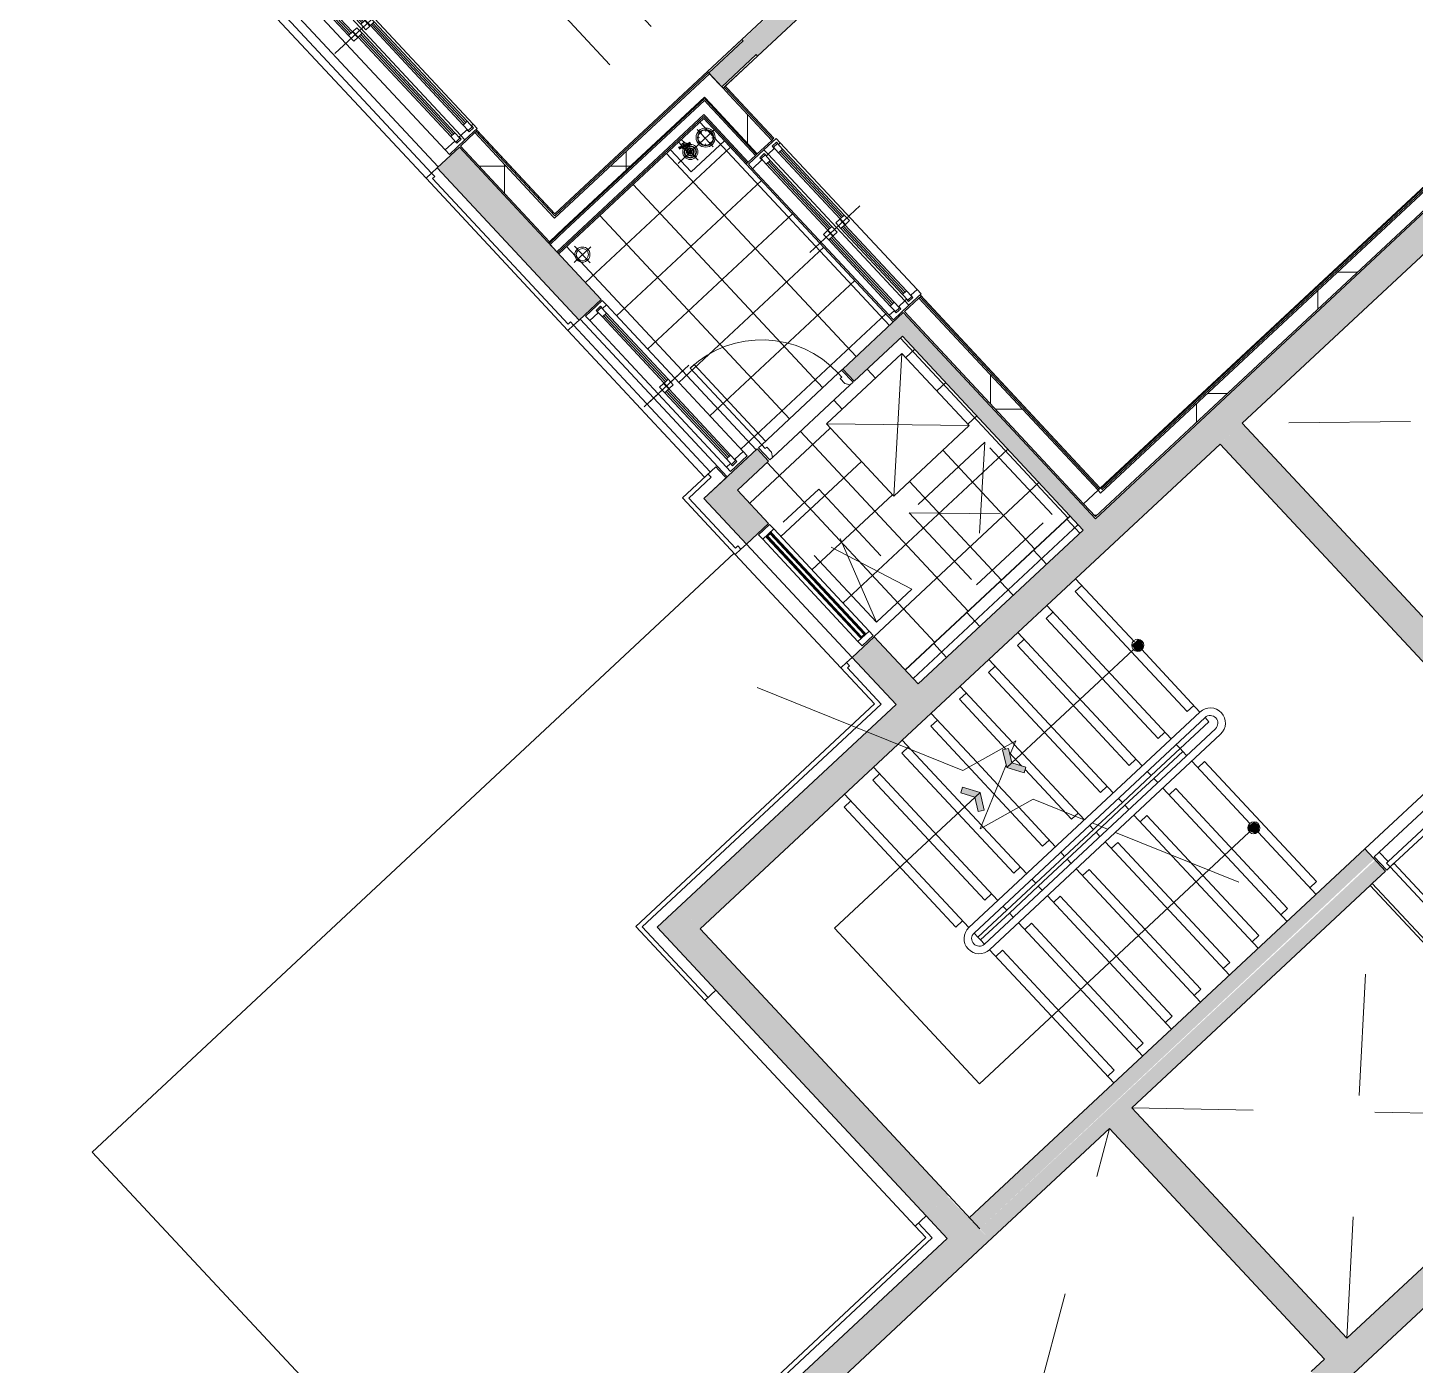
# Model space of a CAD drawing. Header units: millimetres. Extents: x -71377 to 516042, y -145869 to 441446.
# Drawn here: x 246276 to 255411, y 212754 to 221559 of the extents above; entities that cross this region are included whole.
import ezdxf

# ---------------------------------------------------------------- set-up
doc = ezdxf.new("R2010")
doc.units = ezdxf.units.MM
doc.header["$LTSCALE"] = 1000
doc.linetypes.add('_점선_S_', pattern=[1.6, 0.8, -0.8])
doc.linetypes.add('_점선_XS_', pattern=[1.15, 0.6, -0.55])
for name, color, linetype, lineweight in [('A-detl', 7, 'Continuous', 5), ('A-door', 4, 'Continuous', 5), ('A-door-hdln', 8, 'Continuous', 5), ('A-ele-8', 8, 'Continuous', 5), ('A-fnsh', 5, 'Continuous', 5), ('A-fnsh-4', 4, 'Continuous', 5), ('A-furn', 6, 'Continuous', 5), ('A-furn-hdln', 8, '_점선_XS_', 5), ('A-glas', 5, 'Continuous', 5), ('A-hat', 251, 'Continuous', 5), ('A-insu', 251, 'Continuous', 5), ('A-mark-k', 7, 'Continuous', 5), ('A-rail', 6, 'Continuous', 5), ('A-strs', 7, 'Continuous', 5), ('A-wind', 4, 'Continuous', 5), ('A-wind-hdln', 8, 'Continuous', 5), ('A_cwall', 2, 'Continuous', 5), ('A_fnsh-4', 4, 'Continuous', 5), ('AA_난간', 7, 'Continuous', 9), ('AA_논슬립', 252, 'Continuous', 5), ('AA_발코니선', 4, '_점선_S_', 5), ('AA_설비', 4, 'Continuous', 5), ('AA_설비_6', 6, 'Continuous', 5), ('AA_설비_8', 8, 'Continuous', 5), ('AA_설비_CEN', 1, 'Continuous', 5), ('AA_오픈', 8, '_점선_S_', 5), ('AA_위생', 4, 'Continuous', 5), ('AA_하향식피난구', 8, 'Continuous', 5), ('AA_하향식피난구_dash', 8, '_점선_XS_', 5)]:
    doc.layers.add(name, color=color, linetype=linetype, lineweight=lineweight)
pattern_1 = [(0, (-96985.9, -23353.2), (0, 800), []), (90, (-96985.9, -23353.2), (-800, 5e-14), [])]
pattern_2 = [(0, (165969.5, 243949.9), (0, 800), []), (90, (165969.5, 243949.9), (-800, 5e-14), [])]

# ---------------------------------------------------------------- blocks, each defined once
blk = doc.blocks.new('2D_세대_하향식피난구 - 2D_세대_하향식피난구-2023617-지반층 배치도')
at = {"layer": 'AA_하향식피난구'}
for p, q in [((340, -75), (-340, -75)), ((-340, -75), (-340, -725)), ((-340, -75), (340, -725)), ((-340, -725), (340, -75)), ((340, -725), (340, -75)), ((-340, -725), (340, -725))]:
    blk.add_line(p, q, dxfattribs=at)
at = {"layer": 'AA_하향식피난구_dash'}
for p, q in [((-340, 725), (-340, 75)), ((340, 725), (-340, 725)), ((-340, 75), (340, 725)), ((340, 75), (-340, 725)), ((340, 75), (340, 725)), ((-340, 75), (340, 75))]:
    blk.add_line(p, q, dxfattribs=at)
blk = doc.blocks.new('2D_Box - 2D_Box-2024787-지반층 배치도')
at = {"layer": 'A-furn-hdln'}
for p, q in [((-450, 160), (450, 160)), ((-450, -160), (-450, 160)), ((-450, -160), (450, 160)), ((-450, 160), (450, -160)), ((450, 160), (450, -160)), ((450, -160), (-450, -160))]:
    blk.add_line(p, q, dxfattribs=at)
blk = doc.blocks.new('미서기창__이중창_2단_ - _A_PW_30X20-2409761-지반층 배치도')
at = {"layer": 'A-glas'}
for p, q in [((-1420, 131), (-525, 131)), ((-1420, 119), (-525, 119)), ((-475, 171), (1420, 171)), ((-475, 159), (1420, 159)), ((-1420, 21), (-525, 21)), ((-1420, 9), (-525, 9)), ((-475, 61), (1420, 61)), ((-475, 49), (1420, 49))]:
    blk.add_line(p, q, dxfattribs=at)
at = {"layer": 'A-wind'}
for p, q in [((-1500, 90), (-1500, 230)), ((-1500, 230), (-1460, 230)), ((-1460, 230), (-1460, 145)), ((-525, 183), (-475, 183)), ((-525, 147), (-525, 183)), ((-475, 183), (-475, 147)), ((1420, 183), (1470, 183)), ((1420, 147), (1420, 183)), ((1460, 230), (1500, 230)), ((1460, 185), (1460, 230)), ((1480, 185), (1460, 185)), ((1470, 183), (1470, 147)), ((1480, 145), (1480, 185)), ((1500, 230), (1500, 90)), ((-1460, 145), (-1480, 145)), ((-1480, 145), (-1480, 105)), ((-1480, 105), (-1460, 105)), ((-1470, 143), (-1420, 143)), ((-1470, 107), (-1470, 143)), ((-1420, 107), (-1470, 107)), ((-1460, 105), (-1460, 90)), ((-1420, 143), (-1420, 107)), ((-475, 147), (-525, 147)), ((-525, 143), (-475, 143)), ((-525, 107), (-525, 143)), ((-475, 107), (-525, 107)), ((-475, 143), (-475, 107)), ((1470, 147), (1420, 147)), ((1460, 90), (1460, 145)), ((1460, 145), (1480, 145)), ((-1460, 90), (-1500, 90)), ((-1500, 90), (-1500, -20)), ((-1480, -5), (-1480, 35)), ((-1480, 35), (-1460, 35)), ((-1470, 33), (-1420, 33)), ((-1470, -3), (-1470, 33)), ((-1460, 35), (-1460, 90)), ((-1420, 33), (-1420, -3)), ((-525, 73), (-475, 73)), ((-525, 37), (-525, 73)), ((-475, 37), (-525, 37)), ((-525, 33), (-475, 33)), ((-525, -3), (-525, 33)), ((-475, 73), (-475, 37)), ((-475, 33), (-475, -3)), ((1420, 73), (1470, 73)), ((1420, 37), (1420, 73)), ((1470, 37), (1420, 37)), ((1500, 90), (1460, 90)), ((1460, 75), (1460, 90)), ((1480, 75), (1460, 75)), ((1460, -20), (1460, 35)), ((1460, 35), (1480, 35)), ((1470, 73), (1470, 37)), ((1480, 35), (1480, 75)), ((1500, 90), (1500, -20)), ((-1500, -20), (-1460, -20)), ((-1460, -5), (-1480, -5)), ((-1420, -3), (-1470, -3)), ((-1460, -20), (-1460, -5)), ((-475, -3), (-525, -3)), ((1500, -20), (1460, -20))]:
    blk.add_line(p, q, dxfattribs=at)
at = {"layer": 'A-wind-hdln'}
for p, q in [((-500, 330), (-500, -120)), ((-1460, 230), (1460, 230)), ((-475, 183), (1420, 183)), ((-1420, 143), (-525, 143)), ((-1420, 107), (-525, 107)), ((-475, 147), (1420, 147)), ((1460, 90), (-1460, 90)), ((-1420, 33), (-525, 33)), ((-475, 73), (1420, 73)), ((-475, 37), (1420, 37)), ((1460, -20), (-1460, -20)), ((-1420, -3), (-525, -3))]:
    blk.add_line(p, q, dxfattribs=at)
blk = doc.blocks.new('미서기창__이중창_ - _A_PD_14X24_7-2422006-지반층 배치도')
at = {"layer": 'A-glas'}
for p, q in [((-620, 106), (-25, 106)), ((-620, 94), (-25, 94)), ((25, 66), (620, 66)), ((25, 54), (620, 54)), ((-620, -4), (-25, -4)), ((-620, -16), (-25, -16)), ((25, -44), (620, -44)), ((25, -56), (620, -56))]:
    blk.add_line(p, q, dxfattribs=at)
at = {"layer": 'A-wind'}
for p, q in [((-700, 25), (-700, 135)), ((-700, 135), (-660, 135)), ((-660, 120), (-680, 120)), ((-680, 120), (-680, 80)), ((-620, 118), (-670, 118)), ((-670, 118), (-670, 82)), ((-660, 135), (-660, 120)), ((-620, 82), (-620, 118)), ((25, 118), (-25, 118)), ((-25, 118), (-25, 82)), ((25, 82), (25, 118)), ((700, 135), (660, 135)), ((660, 135), (660, 80)), ((700, 25), (700, 135)), ((-660, 25), (-700, 25)), ((-700, 25), (-700, -115)), ((-680, 80), (-660, 80)), ((-680, -30), (-680, 10)), ((-680, 10), (-660, 10)), ((-670, 82), (-620, 82)), ((-620, 8), (-670, 8)), ((-670, 8), (-670, -28)), ((-660, 80), (-660, 25)), ((-660, 10), (-660, 25)), ((-620, -28), (-620, 8)), ((-25, 82), (25, 82)), ((25, 78), (-25, 78)), ((-25, 78), (-25, 42)), ((-25, 42), (25, 42)), ((25, 8), (-25, 8)), ((-25, 8), (-25, -28)), ((25, 42), (25, 78)), ((25, -28), (25, 8)), ((670, 78), (620, 78)), ((620, 78), (620, 42)), ((620, 42), (670, 42)), ((660, 80), (680, 80)), ((680, 40), (660, 40)), ((660, 40), (660, 25)), ((700, 25), (660, 25)), ((660, 25), (660, -30)), ((670, 42), (670, 78)), ((680, 80), (680, 40)), ((700, -115), (700, 25)), ((-660, -30), (-680, -30)), ((-670, -28), (-620, -28)), ((-660, -115), (-660, -30)), ((-25, -28), (25, -28)), ((25, -32), (-25, -32)), ((-25, -32), (-25, -68)), ((-25, -68), (25, -68)), ((25, -68), (25, -32)), ((670, -32), (620, -32)), ((620, -32), (620, -68)), ((620, -68), (670, -68)), ((660, -30), (680, -30)), ((680, -70), (660, -70)), ((660, -70), (660, -115)), ((670, -68), (670, -32)), ((680, -30), (680, -70)), ((-700, -115), (-660, -115)), ((660, -115), (700, -115))]:
    blk.add_line(p, q, dxfattribs=at)
at = {"layer": 'A-wind-hdln'}
for p, q in [((0, -215), (0, 235)), ((660, 135), (-660, 135)), ((-620, 118), (-25, 118)), ((660, 25), (-660, 25)), ((-620, 82), (-25, 82)), ((-620, 8), (-25, 8)), ((25, 78), (620, 78)), ((25, 42), (620, 42)), ((-620, -28), (-25, -28)), ((25, -32), (620, -32)), ((25, -68), (620, -68)), ((-660, -115), (660, -115))]:
    blk.add_line(p, q, dxfattribs=at)
blk = doc.blocks.new('미서기창__단창A_ - _A_PW_14X20-2405242-지반층 배치도')
at = {"layer": 'A-glas'}
for p, q in [((-25, 51), (-620, 51)), ((-25, 39), (-620, 39)), ((620, 11), (25, 11)), ((620, -1), (25, -1))]:
    blk.add_line(p, q, dxfattribs=at)
at = {"layer": 'A-wind'}
for p, q in [((-700, -50), (-700, 100)), ((-700, 100), (-660, 100)), ((-660, 65), (-660, 100)), ((660, 100), (700, 100)), ((660, 25), (660, 100)), ((700, 100), (700, -50)), ((-680, 25), (-680, 65)), ((-680, 65), (-660, 65)), ((-680, 25), (-660, 25)), ((-620, 63), (-670, 63)), ((-670, 63), (-670, 27)), ((-670, 27), (-620, 27)), ((-660, -50), (-660, 25)), ((-620, 27), (-620, 63)), ((25, 63), (-25, 63)), ((-25, 63), (-25, 27)), ((-25, 27), (25, 27)), ((25, 23), (-25, 23)), ((-25, 23), (-25, -13)), ((25, 27), (25, 63)), ((25, -13), (25, 23)), ((670, 23), (620, 23)), ((620, 23), (620, -13)), ((680, 25), (660, 25)), ((670, -13), (670, 23)), ((680, -15), (680, 25)), ((-660, -50), (-700, -50)), ((-25, -13), (25, -13)), ((620, -13), (670, -13)), ((660, -50), (660, -15)), ((660, -15), (680, -15)), ((700, -50), (660, -50))]:
    blk.add_line(p, q, dxfattribs=at)
at = {"layer": 'A-wind-hdln'}
for p, q in [((0, 225), (0, -175)), ((0, -150), (0, 200)), ((660, 100), (-660, 100)), ((-25, 63), (-620, 63)), ((-25, 27), (-620, 27)), ((620, 23), (25, 23)), ((-660, -50), (660, -50)), ((620, -13), (25, -13))]:
    blk.add_line(p, q, dxfattribs=at)
blk = doc.blocks.new('그릴창_시스템__B타입 - _A_AG_10X23_1-2319696-지반층 배치도')
at = {"layer": 'A-wind'}
for p, q in [((-500, 100), (-460, 100)), ((-500, 0), (-500, 100)), ((460, 100), (500, 100)), ((500, 100), (500, 0)), ((-445, 72.2), (-460, 72.2)), ((-460, 72.2), (-460, 70.2)), ((-460, 70.2), (-458.5, 70.2)), ((-458.5, 29.8), (-460, 29.8)), ((-460, 29.8), (-460, 27.8)), ((-460, 27.8), (-445, 27.8)), ((-458.5, 70.2), (-458.5, 71.1)), ((-458.5, 71.1), (-454.1, 71.1)), ((-458.5, 28.9), (-458.5, 29.8)), ((-454.1, 28.9), (-458.5, 28.9)), ((-454.1, 71.1), (-454.1, 28.9)), ((-453, 28.9), (-453, 71.1)), ((-453, 71.1), (-446.1, 71.1)), ((-446.1, 28.9), (-453, 28.9)), ((-446.1, 71.1), (-446.1, 68.2)), ((-446.1, 68.2), (-445, 68.2)), ((-445, 31.8), (-446.1, 31.8)), ((-446.1, 31.8), (-446.1, 28.9)), ((-445, 72.2), (445, 72.2)), ((-445, 68.2), (-445, 72.2)), ((445, 68.2), (-445, 68.2)), ((-445, 31.8), (445, 31.8)), ((-445, 27.8), (-445, 31.8)), ((-445, 27.8), (445, 27.8)), ((460, 72.2), (445, 72.2)), ((445, 72.2), (445, 68.2)), ((445, 68.2), (446.1, 68.2)), ((446.1, 31.8), (445, 31.8)), ((445, 31.8), (445, 27.8)), ((445, 27.8), (460, 27.8)), ((446.1, 68.2), (446.1, 71.1)), ((446.1, 71.1), (453, 71.1)), ((446.1, 28.9), (446.1, 31.8)), ((453, 28.9), (446.1, 28.9)), ((453, 71.1), (453, 28.9)), ((454.1, 28.9), (454.1, 71.1)), ((454.1, 71.1), (458.5, 71.1)), ((458.5, 28.9), (454.1, 28.9)), ((458.5, 71.1), (458.5, 70.2)), ((458.5, 70.2), (460, 70.2)), ((460, 29.8), (458.5, 29.8)), ((458.5, 29.8), (458.5, 28.9)), ((460, 70.2), (460, 72.2)), ((460, 27.8), (460, 29.8)), ((-460, 0), (-500, 0)), ((500, 0), (460, 0))]:
    blk.add_line(p, q, dxfattribs=at)
at = {"layer": 'A-wind-hdln'}
for p, q in [((-460, 0), (-460, 100)), ((-460, 100), (460, 100)), ((460, 100), (460, 0)), ((-453, 67.5), (453, 67.5)), ((-453, 61.4), (453, 61.4)), ((-453, 38.6), (453, 38.6)), ((-453, 32.5), (453, 32.5)), ((-460, 0), (460, 0))]:
    blk.add_line(p, q, dxfattribs=at)
blk = doc.blocks.new('세대실외기실문 - _A_SD_7_5x21-V47-지반층 배치도')
at = {"layer": 'A-door'}
for p, q in [((-375, 95), (-350, 95)), ((-375, -15), (-375, 95)), ((-350, 95), (-330, 65)), ((330, 65), (350, 95)), ((350, 95), (375, 95)), ((375, 95), (375, -15)), ((-345, 20), (-345, -15)), ((-330, 20), (-345, 20)), ((-330, 65), (-330, 20)), ((330, 20), (330, 65)), ((345, 20), (330, 20)), ((345, -15), (345, 20)), ((-345, -15), (-375, -15)), ((310, -15), (310, -705)), ((345, -15), (345, -705)), ((375, -15), (345, -15)), ((310, -705), (345, -705))]:
    blk.add_line(p, q, dxfattribs=at)
at = {"layer": 'A-door-hdln'}
blk.add_arc((345, -15), 690, 180, 270, dxfattribs=at)
blk = doc.blocks.new('설비_발코니_우수100_ - 설비_발코니_우수100_-2423998-지반층 배치도')
at = {"layer": 'AA_설비_6'}
blk.add_circle((0, 0), 50, dxfattribs=at)
at = {"layer": 'AA_설비_8'}
blk.add_circle((0, 0), 40, dxfattribs=at)
at = {"layer": 'AA_설비_CEN'}
for p, q in [((-75, 0), (75, 0)), ((0, 75), (0, -75))]:
    blk.add_line(p, q, dxfattribs=at)
blk = doc.blocks.new('설비_발코니 - 설비_발코니-2423996-지반층 배치도')
at = {"layer": 'AA_설비'}
for p, q in [((0, 98.2), (7.9, 98.2)), ((7.9, 98.2), (22.1, 99.2)), ((22.1, 99.2), (28.2, 100.9)), ((27.3, 93), (37.7, 103.4)), ((27.3, 78.4), (27.3, 93)), ((28.2, 100.9), (34.5, 103.9)), ((37.7, 103.4), (44.8, 103.4)), ((51.1, 126), (40.3, 87.4)), ((41.1, 87.1), (52.3, 125.6)), ((42.4, 86.6), (54.9, 124.6)), ((58.6, 123.3), (45, 85.7)), ((47.6, 84.7), (62.3, 122)), ((48.9, 84.3), (64.9, 121)), ((49.7, 84), (66.1, 120.6)), ((66.1, 120.6), (51.1, 126)), ((56.5, 99.2), (62.7, 93)), ((58.1, 102.7), (61.8, 100.9)), ((61.8, 100.9), (67.9, 99.2)), ((62.7, 93), (62.7, 78.4)), ((67.9, 99.2), (82.1, 98.2)), ((82.1, 98.2), (100.5, 98.2)), ((7.9, 73.2), (0, 73.2)), ((22.1, 72.2), (7.9, 73.2)), ((28.2, 70.5), (22.1, 72.2)), ((23.9, 50.8), (40.3, 87.4)), ((38.9, 45.4), (23.9, 50.8)), ((25.1, 50.4), (41.1, 87.1)), ((33.5, 72.2), (27.3, 78.4)), ((27.7, 49.4), (42.4, 86.6)), ((31.9, 68.7), (28.2, 70.5)), ((45, 85.7), (31.4, 48.1)), ((35.1, 46.7), (47.6, 84.7)), ((37.7, 45.8), (48.9, 84.3)), ((49.7, 84), (38.9, 45.4)), ((40.3, 87.4), (49.7, 84)), ((40.3, 87.4), (49.7, 84)), ((52.3, 68), (45.2, 68)), ((62.7, 78.4), (52.3, 68)), ((52.5, 66.1), (61.8, 70.5)), ((61.8, 70.5), (67.9, 72.2)), ((67.9, 72.2), (82.1, 73.2)), ((82.1, 73.2), (100.5, 73.2))]:
    blk.add_line(p, q, dxfattribs=at)
for centre, radius, start, end in [((45, 85.7), 21, 88.1512, 232.10327), ((45, 85.7), 8, 112.97022, 207.28426), ((45, 85.7), 21, 268.1512, 52.10327), ((100.5, 85.7), 12.5, 270, 90), ((45, 85.7), 8, 292.97022, 27.28426)]:
    blk.add_arc(centre, radius, start, end, dxfattribs=at)
at = {"layer": 'AA_설비_6'}
for p, q in [((200, 0), (200, 300)), ((0, 0), (200, 0))]:
    blk.add_line(p, q, dxfattribs=at)
for centre, radius in [((99.7, 223.8), 63), ((100, 85.7), 50)]:
    blk.add_circle(centre, radius, dxfattribs=at)
at = {"layer": 'AA_설비_8'}
for p, q in [((50.5, 224.2), (59.9, 224.2)), ((59.9, 224.2), (50.9, 228.1)), ((71.3, 195.7), (62.2, 192.1)), ((64.7, 189.1), (71.3, 195.7)), ((65.3, 259.1), (71.9, 252.5)), ((71.9, 252.5), (68.3, 261.6)), ((99.6, 183.7), (95.7, 174.6)), ((99.6, 174.3), (99.6, 183.7)), ((100.4, 273.2), (100.4, 263.9)), ((100.4, 263.9), (104.3, 272.9)), ((134.7, 188.5), (128.1, 195.1)), ((128.1, 195.1), (131.7, 186)), ((135.3, 258.5), (128.7, 251.9)), ((128.7, 251.9), (137.8, 255.5)), ((149.5, 223.4), (140.1, 223.4)), ((140.1, 223.4), (149.1, 219.5)), ((70.3, 112.5), (73.2, 109.7)), ((76, 112.5), (73.2, 115.4)), ((96.1, 125.5), (96.1, 121.5)), ((96.1, 111.4), (96.1, 107.3)), ((96.1, 97), (96.1, 92.7)), ((103.9, 125.5), (103.9, 121.5)), ((103.9, 111.4), (103.9, 107.3)), ((103.9, 97), (103.9, 92.7)), ((124, 112.6), (126.8, 115.4)), ((129.6, 112.6), (126.8, 109.7)), ((64.1, 82.4), (60.1, 82.4)), ((64.2, 89.2), (60.2, 89.2)), ((70.3, 58.9), (73.1, 61.7)), ((76, 58.9), (73.1, 56.1)), ((78.3, 89.2), (74.2, 89.2)), ((78.2, 82.4), (74.2, 82.4)), ((92.8, 89.2), (88.5, 89.2)), ((92.7, 82.4), (88.5, 82.4)), ((96.1, 78.7), (96.1, 74.3)), ((96.1, 64), (96.1, 60)), ((96.1, 49.9), (96.1, 45.9)), ((103.9, 78.7), (103.9, 74.3)), ((103.9, 64), (103.9, 60)), ((103.9, 49.9), (103.9, 45.9)), ((111.5, 89.2), (107.2, 89.2)), ((111.5, 82.4), (107.3, 82.4)), ((125.8, 89.2), (121.7, 89.2)), ((125.8, 82.4), (121.8, 82.4)), ((126.8, 56), (124, 58.9)), ((126.8, 61.7), (129.7, 58.9)), ((139.8, 89.2), (135.8, 89.2)), ((139.9, 82.4), (135.9, 82.4))]:
    blk.add_line(p, q, dxfattribs=at)
for radius in [53, 50]:
    blk.add_circle((100, 223.8), radius, dxfattribs=at)
for radius, start, end in [(40, 137.86871, 175.02928), (36, 138.18777, 174.47535), (40, 95.59633, 132.13674), (26, 98.62864, 172.33953), (36, 96.22048, 131.81829), (22, 100.21298, 170.9359), (12, 108.96946, 163.21255), (8, 119.18271, 154.32709), (40, 47.93774, 84.42506), (36, 48.26449, 83.80332), (26, 7.66047, 81.4045), (22, 9.0641, 79.82636), (12, 16.78745, 71.10559), (8, 25.67291, 60.93919), (36, 5.52465, 41.895), (40, 4.97072, 42.20576), (40, 184.68276, 222.06226), (36, 185.20443, 221.73551), (40, 227.79424, 264.40367), (26, 187.21529, 261.37136), (36, 228.105, 263.77952), (22, 188.53618, 259.78702), (12, 195.79098, 251.03054), (8, 204.09139, 240.81729), (26, 278.5955, 352.78471), (22, 280.17364, 351.46382), (12, 288.89441, 344.20902), (8, 299.06081, 335.90861), (36, 276.19668, 311.81223), (40, 275.57494, 312.13129), (36, 318.18171, 354.79557), (40, 317.86326, 355.31724)]:
    blk.add_arc((100, 85.7), radius, start, end, dxfattribs=at)
at = {"layer": 'AA_설비_CEN'}
for p, q in [((100, 300), (100, -25)), ((178, 218.9), (22, 218.9)), ((175, 85.7), (25, 85.7))]:
    blk.add_line(p, q, dxfattribs=at)
blk = doc.blocks.new('난간 - 난간-2441224-지반층 배치도')
at = {"layer": 'A-rail'}
for p, q in [((9835, -6980), (6815, -6980)), ((6815, -7040), (9835, -7040))]:
    blk.add_line(p, q, dxfattribs=at)
blk = doc.blocks.new('난간 - 난간-2441229-지반층 배치도')
at = {"layer": 'A-rail'}
for p, q in [((12625, -6980), (11205, -6980)), ((11205, -7040), (12525, -7040))]:
    blk.add_line(p, q, dxfattribs=at)
blk = doc.blocks.new('대장2_84A_1층_rvt-4-지반층 배치도')
at = {"layer": 'A-hat'}
h = blk.add_hatch(dxfattribs=at)
h.set_pattern_fill('FP_13', color=256, style=0, pattern_type=2)
h.set_pattern_definition(pattern_1)
h.paths.add_polyline_path([(-13244.2, -47152.1), (-13149.1, -47063.4), (-13735.6, -46434.4), (-13830.7, -46523.1), (-13473, -46906.7)])
h.paths.add_polyline_path([(-15890.3, -44314.4), (-15795.3, -44225.8), (-16784.2, -43165.3), (-16879.2, -43254), (-15949.3, -44251.1)])
h.paths.add_polyline_path([(-17984.1, -42069.2), (-17889, -41980.5), (-18809.7, -40993.2), (-18904.8, -41081.8), (-18043.1, -42005.9)])
h.paths.add_polyline_path([(-20009.6, -39897), (-19914.5, -39808.4), (-20391.9, -39296.4), (-20487, -39385.1), (-20068.6, -39833.8)])
h = blk.add_hatch(dxfattribs=at)
h.set_pattern_fill('FP_13', color=256, style=0, pattern_type=2)
h.set_pattern_definition(pattern_1)
h.paths.add_polyline_path([(-13149.1, -47063.4), (-12128.9, -46112), (-12190.3, -46046.2), (-13210.5, -46997.6)])
h = blk.add_hatch(dxfattribs=at)
h.set_pattern_fill('FP_13', color=256, style=0, pattern_type=2)
h.set_pattern_definition(pattern_1)
h.paths.add_polyline_path([(-11876.1, -46573.7), (-11781.1, -46485), (-12128.9, -46112), (-12219.5, -46205.4), (-11935.1, -46510.4)])
h = blk.add_hatch(dxfattribs=at)
h.set_pattern_fill('FP_121', color=256, style=0, pattern_type=2)
h.set_pattern_definition([(313, (-12143.13, -47492.64), (219.406, 204.6), []), (43, (-12143.13, -47492.64), (-204.6, 219.406), [])])
h.paths.add_polyline_path([(-11935.2, -48570.4), (-10980.8, -47680.4), (-12228.9, -46342), (-13183.3, -47232), (-11942.1, -48563.1)])
h = blk.add_hatch(dxfattribs=at)
h.set_pattern_fill('FP_13', color=256, style=0, pattern_type=2)
h.set_pattern_definition(pattern_1)
h.paths.add_polyline_path([(-9727.8, -48877.4), (-9632.8, -48788.8), (-10812.6, -47523.5), (-10907.7, -47612.2), (-9902.6, -48690)])
h = blk.add_hatch(dxfattribs=at)
h.set_pattern_fill('FP_122', color=256, style=0, pattern_type=2)
h.set_pattern_definition([(313, (-9924.34, -50756.16), (219.406, 204.6), []), (43, (-9924.34, -50756.16), (-204.6, 219.406), [])])
h.paths.add_polyline_path([(-10901.7, -49972), (-9815.6, -48959.3), (-10920.4, -47774.5), (-12005.2, -48788.6), (-10926.8, -49945.1)])
h.paths.add_polyline_path([(-10978.4, -48826.7), (-11421.7, -48351.3), (-10920.4, -47891.8), (-10481.1, -48362.9), (-10923.1, -48775.1)])
at = {"layer": 'A-ele-8'}
for p, q in [((-13721, -46420.8), (-13735.6, -46434.4)), ((-10980.8, -47680.4), (-11949.3, -46641.9)), ((-10798, -47509.9), (-10812.6, -47523.5))]:
    blk.add_line(p, q, dxfattribs=at)
at = {"layer": 'A-fnsh'}
for p, q in [((-12203.9, -46031.6), (-11982.6, -45825.2)), ((-11874.9, -45929.9), (-12087, -46127.6)), ((-12087, -46127.6), (-12046.1, -46171.5)), ((-9618.1, -48775.1), (-6974.3, -46309.7)), ((-13727.8, -46413.5), (-13209.5, -46969.3)), ((-10804.8, -47502.6), (-9618.1, -48775.1)), ((-10901.7, -49972), (-9815.6, -48959.3))]:
    blk.add_line(p, q, dxfattribs=at)
at = {"layer": 'A-fnsh-4'}
for p, q in [((-13210.5, -46997.6), (-12190.3, -46046.2)), ((-13149.1, -47063.4), (-12224, -46200.7)), ((-12224, -46200.7), (-12219.5, -46205.4)), ((-12219.5, -46205.4), (-12155.8, -46273.8)), ((-12101.6, -46141.3), (-12060.7, -46185.2)), ((-12060.7, -46185.2), (-11781.1, -46485)), ((-12155.8, -46273.8), (-11876.1, -46573.7)), ((-13087.4, -47129.6), (-12228.4, -46328.6)), ((-12228.4, -46328.6), (-12221.9, -46335.5)), ((-12221.9, -46335.5), (-11942.3, -46635.4)), ((-13728, -46427.3), (-13210, -46982.7)), ((-13210.5, -46997.6), (-13217.7, -46989.9)), ((-13217.7, -46989.9), (-13210.5, -46997.6)), ((-13189.8, -47225.1), (-13087.4, -47129.6)), ((-10804.9, -47516.4), (-9625.1, -48781.6))]:
    blk.add_line(p, q, dxfattribs=at)
at = {"layer": 'A-insu'}
for p, q in [((-12190.3, -46046.2), (-12197.4, -46038.5)), ((-12128.9, -46112), (-12190.3, -46046.2)), ((-12124.4, -46116.8), (-12128.9, -46112)), ((-12101.6, -46141.3), (-12118, -46123.7)), ((-12087, -46127.6), (-12101.6, -46141.3)), ((-13735.6, -46434.4), (-13830.7, -46523.1)), ((-11876.1, -46573.7), (-11781.1, -46485)), ((-11781.1, -46485), (-11773.4, -46477.8)), ((-13830.7, -46523.1), (-13244.2, -47152.1)), ((-11935.4, -46628.9), (-11887.8, -46584.6)), ((-11880.9, -46578.1), (-11876.1, -46573.7)), ((-13149.1, -47063.4), (-13251.5, -47158.9)), ((-13244.2, -47152.1), (-13149.1, -47063.4)), ((-13251.5, -47158.9), (-13247.1, -47163.6)), ((-13240.6, -47170.6), (-13196.3, -47218.1)), ((-10812.6, -47523.5), (-10907.7, -47612.2)), ((-9632.8, -48788.8), (-10812.6, -47523.5)), ((-10907.7, -47612.2), (-9727.8, -48877.4)), ((-9727.8, -48877.4), (-9632.8, -48788.8))]:
    blk.add_line(p, q, dxfattribs=at)
at = {"layer": 'A_fnsh-4'}
for p, q in [((-12203.9, -46031.6), (-13209.5, -46969.3)), ((-13203, -46976.3), (-12197.4, -46038.5)), ((-12197.4, -46038.5), (-12203.9, -46031.6)), ((-12118, -46123.7), (-12124.4, -46116.8)), ((-12093.9, -46134.1), (-12053, -46178)), ((-12059, -46157.6), (-12087, -46127.6)), ((-13144.7, -47068.2), (-12224.3, -46209.9)), ((-13138.2, -47075.1), (-12224.7, -46223.3)), ((-12224.7, -46223.3), (-12180.4, -46270.8)), ((-12224.3, -46209.9), (-12217.8, -46216.8)), ((-12217.8, -46216.8), (-12160.5, -46278.2)), ((-12052.5, -46164.6), (-12059, -46157.6)), ((-12053, -46178), (-11773.4, -46477.8)), ((-12046.1, -46171.5), (-12052.5, -46164.6)), ((-11766.4, -46471.4), (-12046.1, -46171.5)), ((-13093.9, -47122.6), (-12228, -46315.2)), ((-12228, -46315.2), (-12221.5, -46322.1)), ((-12180.4, -46270.8), (-12167.5, -46284.7)), ((-12167.5, -46284.7), (-11887.8, -46584.6)), ((-12160.5, -46278.2), (-11880.9, -46578.1)), ((-13080.9, -47136.5), (-12228.9, -46342)), ((-12228.9, -46342), (-11949.3, -46641.9)), ((-12221.5, -46322.1), (-12215, -46329.1)), ((-12215, -46329.1), (-11935.4, -46628.9)), ((-13728, -46427.3), (-13735.6, -46434.4)), ((-13217.7, -46989.9), (-13735.6, -46434.4)), ((-13735.6, -46434.4), (-13217.7, -46989.9)), ((-13721, -46420.8), (-13728, -46427.3)), ((-13209.5, -46969.3), (-13721, -46420.8)), ((-11773.4, -46477.8), (-11766.4, -46471.4)), ((-11887.8, -46584.6), (-11880.9, -46578.1)), ((-11949.3, -46641.9), (-11942.3, -46635.4)), ((-11942.3, -46635.4), (-11935.4, -46628.9)), ((-13203, -46976.3), (-13210, -46982.7)), ((-13210, -46982.7), (-13203, -46976.3)), ((-13247.1, -47163.6), (-13144.7, -47068.2)), ((-13240.6, -47170.6), (-13138.2, -47075.1)), ((-13196.3, -47218.1), (-13093.9, -47122.6)), ((-13183.3, -47232), (-13080.9, -47136.5)), ((-13247.1, -47163.6), (-13240.6, -47170.6)), ((-13196.3, -47218.1), (-13189.8, -47225.1)), ((-13189.8, -47225.1), (-13183.3, -47232)), ((-10804.9, -47516.4), (-10812.6, -47523.5)), ((-10812.6, -47523.5), (-9632.8, -48788.8)), ((-10798, -47509.9), (-10804.9, -47516.4)), ((-9618.1, -48775.1), (-10798, -47509.9)), ((-9632.8, -48788.8), (-9625.1, -48781.6)), ((-9625.1, -48781.6), (-9618.1, -48775.1))]:
    blk.add_line(p, q, dxfattribs=at)
at = {"layer": 'AA_발코니선'}
for p, q in [((-15303.6, -42810.2), (-12255.1, -46079.3)), ((-15574.2, -43062.5), (-12525.7, -46331.6))]:
    blk.add_line(p, q, dxfattribs=at)
at = {"layer": 'A-door-hdln', "rotation": 223.0000012484761}
blk.add_blockref('세대실외기실문 - _A_SD_7_5x21-V47-지반층 배치도', (-11584.9, -48264.2), dxfattribs=at)
at = {"layer": 'A-furn'}
for name, p, rotation in [('2D_세대_하향식피난구 - 2D_세대_하향식피난구-2023617-지반층 배치도', (-10678.6, -48649.7), 223.0000012484761), ('2D_Box - 2D_Box-2024787-지반층 배치도', (-11282.2, -49219.4), 133.000001248476)]:
    blk.add_blockref(name, p, dxfattribs=dict(at, rotation=rotation))
at = {"layer": 'A-rail', "rotation": 313.0000012484762}
for name in ['난간 - 난간-2441224-지반층 배치도', '난간 - 난간-2441229-지반층 배치도']:
    blk.add_blockref(name, (-15579.6, -34706.3), dxfattribs=at)
at = {"layer": 'A-wind-hdln'}
for name, p, rotation in [('미서기창__이중창_2단_ - _A_PW_30X20-2409761-지반층 배치도', (-14758.1, -45323.3), 133.0000012484762), ('미서기창__이중창_ - _A_PD_14X24_7-2422006-지반층 배치도', (-11373.6, -47075.9), 313.0000012484761), ('미서기창__단창A_ - _A_PW_14X20-2405242-지반층 배치도', (-12492.6, -48119.3), 313.0000012484761), ('그릴창_시스템__B타입 - _A_AG_10X23_1-2319696-지반층 배치도', (-11527.2, -49447.8), 313.0000012484761)]:
    blk.add_blockref(name, p, dxfattribs=dict(at, rotation=rotation))
at = {"layer": 'AA_위생'}
for name, p, rotation in [('설비_발코니 - 설비_발코니-2423996-지반층 배치도', (-12448.3, -46546.6), 313.0000012484754), ('설비_발코니_우수100_ - 설비_발코니_우수100_-2423998-지반층 배치도', (-13028, -47237.3), 313.0000012484762)]:
    blk.add_blockref(name, p, dxfattribs=dict(at, rotation=rotation))
blk = doc.blocks.new('외여닫이문 - __A_FSD_11x21_씰FL_20_원형__계단실-7570922-지반층 배치도')
at = {"layer": 'A-door'}
for p, q in [((485, 100), (485, 1140)), ((485, 1140), (520, 1140)), ((520, 100), (520, 1140)), ((-520, 100), (-550, 100)), ((-550, 100), (-550, -20)), ((-520, 65), (-520, 100)), ((485, 100), (520, 100)), ((520, 100), (520, 65)), ((550, 100), (520, 100)), ((550, -20), (550, 100)), ((-505, 65), (-520, 65)), ((-505, -20), (-505, 65)), ((520, 65), (505, 65)), ((505, 65), (505, -20)), ((-550, -20), (-505, -20)), ((505, -20), (550, -20))]:
    blk.add_line(p, q, dxfattribs=at)
at = {"layer": 'A-door-hdln'}
for p, q in [((520, 100), (-520, 100)), ((505, 65), (-505, 65)), ((505, -20), (-505, -20))]:
    blk.add_line(p, q, dxfattribs=at)
blk.add_arc((520, 100), 1040, 90, 180, dxfattribs=at)
blk = doc.blocks.new('계단진행_난간_Non Slip - 계단진행_난간_Non Slip-3375518-지반층 배치도')
at = {"layer": 'AA_난간'}
for p, q in [((700, 0), (700, -2080)), ((750, -2080), (750, 0)), ((850, 0), (850, -2080)), ((900, -2080), (900, 0))]:
    blk.add_line(p, q, dxfattribs=at)
for centre, radius, start, end in [((800, 0), 100, 360, 180), ((800, 0), 50, 0, 180), ((800, -2080), 100, 180, 0), ((800, -2080), 50, 180, 0)]:
    blk.add_arc(centre, radius, start, end, dxfattribs=at)
at = {"layer": 'AA_논슬립'}
for p, q in [((-440, -60), (-440, 0)), ((960, 60), (2040, 60)), ((960, 0), (960, 60)), ((2040, 60), (2040, 0)), ((640, -60), (-440, -60)), ((640, 0), (640, -60)), ((-440, -320), (-440, -260)), ((640, -260), (640, -320)), ((960, -200), (2040, -200)), ((960, -260), (960, -200)), ((2040, -200), (2040, -260)), ((640, -320), (-440, -320)), ((-440, -580), (-440, -520)), ((640, -520), (640, -580)), ((960, -460), (2040, -460)), ((960, -520), (960, -460)), ((2040, -460), (2040, -520)), ((640, -580), (-440, -580)), ((960, -720), (2040, -720)), ((960, -780), (960, -720)), ((2040, -720), (2040, -780)), ((-440, -840), (-440, -780)), ((640, -780), (640, -840)), ((640, -840), (-440, -840)), ((960, -980), (1407.6, -980)), ((960, -1040), (960, -980)), ((1441.4, -980), (1558.6, -980)), ((1592.4, -980), (2040, -980)), ((2040, -980), (2040, -1040)), ((-440, -1100), (-440, -1040)), ((640, -1040), (640, -1100)), ((640, -1100), (-440, -1100)), ((960, -1240), (2040, -1240)), ((960, -1300), (960, -1240)), ((2040, -1240), (2040, -1300)), ((-440, -1360), (-440, -1300)), ((640, -1360), (-440, -1360)), ((640, -1300), (640, -1360)), ((960, -1500), (2040, -1500)), ((960, -1560), (960, -1500)), ((2040, -1500), (2040, -1560)), ((-440, -1620), (-440, -1560)), ((640, -1620), (-440, -1620)), ((640, -1560), (640, -1620)), ((-440, -1880), (-440, -1820)), ((640, -1820), (640, -1880)), ((960, -1760), (2040, -1760)), ((960, -1820), (960, -1760)), ((2040, -1760), (2040, -1820)), ((640, -1880), (-440, -1880)), ((960, -2020), (2040, -2020)), ((960, -2080), (960, -2020)), ((2040, -2020), (2040, -2080))]:
    blk.add_line(p, q, dxfattribs=at)
blk = doc.blocks.new('계단 경로1 - 계단 경로 _양방향_-3375517-지반층 배치도')
at = {"layer": 'A-detl', "lineweight": 9}
for points in [[(-1389, 1296.1), (-1329, 1400), (-1389, 1503.9), (-1423.6, 1483.9), (-1375.2, 1400), (-1423.6, 1316.1)], [(-994.3, 1316.1), (-1042.8, 1400), (-994.3, 1483.9), (-1029, 1503.9), (-1089, 1400), (-1029, 1296.1)], [(111, 1365.4), (131, 1400), (119.3, 1428.3), (62.7, 1428.3), (56.4, 1380), (71, 1365.4)], [(-130.3, -10.4), (-140.7, 28.3), (-189, 34.6), (-207.6, 10.4), (-189, -34.6), (-158.6, -38.6)]]:
    blk.add_hatch(color=256, dxfattribs=at).paths.add_polyline_path(points)
for p, q in [((-1389, 1503.9), (-1423.6, 1483.9)), ((-1375.2, 1400), (-1423.6, 1483.9)), ((-1329, 1400), (-1389, 1503.9)), ((-1089, 1400), (-1029, 1503.9)), ((-1042.8, 1400), (-994.3, 1483.9)), ((-1029, 1503.9), (-994.3, 1483.9)), ((-2639, 1400), (-1329, 1400)), ((-2639, 0), (-2639, 1400)), ((-1375.2, 1400), (-1423.6, 1316.1)), ((-1329, 1400), (-1389, 1296.1)), ((91, 1400), (-1089, 1400)), ((-1089, 1400), (-1029, 1296.1)), ((-1042.8, 1400), (-994.3, 1316.1)), ((-1389, 1296.1), (-1423.6, 1316.1)), ((-1029, 1296.1), (-994.3, 1316.1)), ((-169, 0), (-2639, 0))]:
    blk.add_line(p, q, dxfattribs=at)
for centre, start, end in [((91, 1400), 360, 180), ((91, 1400), 180, 360), ((-169, 0), 360, 180), ((-169, 0), 180, 360)]:
    blk.add_arc(centre, 40, start, end, dxfattribs=at)

msp = doc.modelspace()

# ---------------------------------------------------------------- hatches: boundary and pattern name
at = {"layer": 'A-hat'}
h = msp.add_hatch(dxfattribs=at)
h.set_pattern_fill('FP_13', color=256, scale=1000, style=0, pattern_type=2)
h.set_pattern_definition(pattern_2)
h.paths.add_polyline_path([(254072.5, 219056.4), (258831.4, 223494.1), (258770, 223559.9), (254011.1, 219122.2)])
for points in [[(250844.9, 221171.4), (251071.7, 221382.8), (251080.5, 221373.3), (252821.1, 222996.4), (252718.8, 223106.1), (250982.9, 221478), (250987.1, 221473.5), (250760.4, 221262)], [(254215.7, 218902.8), (257138.9, 221628.7), (257002.5, 221774.9), (254079.3, 219049.1), (254166.8, 218955.2)], [(249905.4, 219634.8), (250051.7, 219771.2), (249117.4, 220773.2), (248971.1, 220636.8), (249195.2, 220396.4)], [(251716.8, 219232), (252115.4, 219603.7), (252035, 219679), (251641.8, 219312.4)], [(253149.3, 218333.6), (253229.8, 218408.6), (252115.4, 219603.7), (252035, 219528.6), (253052.8, 218437.1)], [(252129.1, 216957), (254215.7, 218902.8), (254079.3, 219049.1), (251992.7, 217103.3)], [(255967.1, 216844.2), (256057.1, 216928.1), (254215.7, 218902.8), (254125.7, 218818.8), (255959.8, 216852)], [(256181.9, 216613.8), (256328.2, 216750.2), (254272, 218955.2), (254215.7, 218902.8), (256057.1, 216928.1), (255967.1, 216844.2), (256057.1, 216747.7)], [(250948.9, 218515.9), (251153.7, 218706.8), (251078.7, 218787.3), (250873.9, 218596.3)], [(251007.2, 218160.1), (251153.5, 218296.5), (250873.9, 218596.3), (250727.6, 218459.9), (250948.9, 218222.6)], [(253225, 218252.4), (253305.5, 218327.4), (253229.8, 218408.6), (253149.3, 218333.6)], [(251917, 217184.4), (252063.3, 217320.8), (251849.1, 217550.5), (251702.9, 217414.1), (251815, 217293.8)], [(251992.7, 217103.3), (252139, 217239.7), (252063.3, 217320.8), (251917, 217184.4), (251947.4, 217151.9)], [(250703, 215627.1), (252129.1, 216957), (251992.7, 217103.3), (250566.6, 215773.4), (250693.8, 215637)], [(252544.4, 213652.4), (255141.7, 216087.1), (255079.8, 216153.5), (252476.2, 213725.6), (252493.1, 213707.4)], [(252612.6, 213579.3), (255216.2, 216007.2), (255148, 216080.3), (252544.4, 213652.4)], [(250556.7, 215490.7), (250703, 215627.1), (250566.6, 215773.4), (250420.3, 215637)], [(250806.9, 215222.4), (250953.1, 215358.8), (250703, 215627.1), (250556.7, 215490.7), (250733.7, 215300.9)], [(251027.3, 214986.1), (251173.6, 215122.5), (250953.1, 215358.8), (250806.9, 215222.4), (251024.7, 214988.8)], [(251859.3, 214093.8), (252005.6, 214230.2), (251173.6, 215122.5), (251027.3, 214986.1)], [(254862.6, 212566.8), (257126.1, 214677.6), (256989.7, 214823.8), (254726.2, 212713.1), (254813.9, 212618.9)], [(254813.9, 212794.9), (254960.2, 212931.3), (253545, 214448.8), (253398.8, 214312.5), (254785.1, 212825.8)], [(252005.6, 214230.2), (251859.3, 214093.8), (252191.2, 213737.9), (252337.5, 213874.3)], [(252466.3, 213442.9), (252612.6, 213579.3), (252329.9, 213867.2), (252191.2, 213737.9), (252337.5, 213581)], [(250641.6, 211741.3), (252466.3, 213442.9), (252329.9, 213589.2), (250505.2, 211887.6)]]:
    msp.add_hatch(color=256, dxfattribs=at).paths.add_polyline_path(points)
h = msp.add_hatch(dxfattribs=at)
h.set_pattern_fill('FP_45', color=256, scale=1000, style=0, pattern_type=2)
h.set_pattern_definition(pattern_2)
h.paths.add_polyline_path([(253401.1, 218430.2), (254072.5, 219056.4), (254011.1, 219122.2), (253339.7, 218496.1)])
h = msp.add_hatch(dxfattribs=at)
h.set_pattern_fill('FP_45', color=256, scale=1000, style=0, pattern_type=2)
h.set_pattern_definition(pattern_2)
h.paths.add_polyline_path([(253306, 218341.6), (253401.1, 218430.2), (253332.2, 218504.1), (253237.1, 218415.4)])
h = msp.add_hatch(dxfattribs=at)
h.set_pattern_fill('FP_174', color=256, scale=1000, style=0, pattern_type=2)
h.set_pattern_definition([(223, (252730.2, 217859.34), (204.6, -219.41), []), (313, (252730.2, 217859.34), (219.41, 204.6), [])])
h.paths.add_polyline_path([(252139, 217239.7), (253225, 218252.4), (253139.8, 218343.8), (252053.7, 217331.1), (252129.1, 217250.2)])

# ---------------------------------------------------------------- linework, layer by layer
at = {"layer": 'A-ele-8'}
for p, q in [((248898, 220568.6), (246838.3, 222777.3)), ((250732.5, 218601.3), (249832.3, 219566.6)), ((251107.9, 218814.6), (251612.5, 219285.1)), ((251633.6, 219304.8), (251641.8, 219312.4)), ((251691.2, 219208.1), (251179.3, 218730.7)), ((251629.7, 217345.9), (250934.1, 218091.9)), ((251702.9, 217414.1), (251007.2, 218160.1)), ((251007.2, 218160.1), (251702.9, 217414.1)), ((250806.9, 215222.4), (250733.7, 215154.2)), ((252118.1, 213669.7), (250733.7, 215154.2)), ((252191.2, 213737.9), (252118.1, 213669.7))]:
    msp.add_line(p, q, dxfattribs=at)
at = {"layer": 'A-fnsh'}
for p, q in [((253139.8, 218343.8), (252053.7, 217331.1)), ((246700.1, 214157.2), (250927.3, 218099.2)), ((255898.9, 216917.3), (255079.8, 216153.5)), ((255128.4, 215925.4), (256543.6, 214407.8)), ((250655.6, 209915.4), (246700.1, 214157.2))]:
    msp.add_line(p, q, dxfattribs=at)
at = {"layer": 'A-insu'}
for p, q in [((258926.4, 223582.7), (253306, 218341.6)), ((258770, 223559.9), (253339.7, 218496.1)), ((250978.2, 221483), (250751.5, 221271.6)), ((250853.8, 221161.8), (251080.5, 221373.3)), ((250751.5, 221271.6), (250760.4, 221262)), ((250844.9, 221171.4), (250853.8, 221161.8)), ((248971.1, 220636.8), (248934.5, 220602.7)), ((249905.4, 219634.8), (248971.1, 220636.8)), ((249868.9, 219600.7), (249905.4, 219634.8)), ((250873.9, 218596.3), (250826.1, 218647.5)), ((250727.6, 218459.9), (250873.9, 218596.3)), ((253227.6, 218425.7), (253322.6, 218514.3)), ((253322.6, 218514.3), (253339.7, 218496.1)), ((253306, 218341.6), (253227.6, 218425.7)), ((251007.2, 218160.1), (250970.7, 218126)), ((251702.9, 217414.1), (251666.3, 217380))]:
    msp.add_line(p, q, dxfattribs=at)
at = {"layer": 'A-mark-k'}
for p, q in [((251077.5, 217215.5), (252431.4, 216668.5)), ((252431.4, 216668.5), (252780.3, 216864.6)), ((252780.3, 216864.6), (252742.9, 216772.1)), ((252716.8, 216707.5), (252546.2, 216285.1)), ((252546.2, 216285.1), (252895, 216481.2)), ((252895, 216481.2), (253232.3, 216344.9)), ((253283.4, 216324.3), (253385.8, 216282.9)), ((253436.9, 216262.3), (254249, 215934.2))]:
    msp.add_line(p, q, dxfattribs=at)
at = {"layer": 'A-strs'}
for p, q in [((253562.3, 217516.8), (253175, 217932.3)), ((253562.3, 217516.8), (253175, 217932.3)), ((253803.2, 216877.3), (252984.8, 217754.9)), ((253803.2, 216877.3), (252984.8, 217754.9)), ((253613, 216700), (252794.6, 217577.6)), ((253613, 216700), (252794.6, 217577.6)), ((253993.4, 217054.6), (253607.8, 217468.1)), ((253993.4, 217054.6), (253607.8, 217468.1)), ((253422.9, 216522.7), (252604.5, 217400.3)), ((253422.9, 216522.7), (252604.5, 217400.3)), ((252759.5, 216852.9), (252414.3, 217223)), ((252759.5, 216852.9), (252414.3, 217223)), ((252526.2, 216721.8), (252224.2, 217045.7)), ((252526.2, 216721.8), (252224.2, 217045.7)), ((254053, 216990.6), (253862.9, 216813.3)), ((254053, 216990.6), (254027.5, 217018.1)), ((254053, 216990.6), (254027.5, 217018.1)), ((255079.8, 216153.5), (255898.9, 216917.3)), ((252034, 216868.3), (252004.7, 216840.9)), ((252092.8, 216805.3), (252034, 216868.3)), ((252092.8, 216805.3), (252034, 216868.3)), ((252555.8, 216308.9), (252092.8, 216805.3)), ((252555.8, 216308.9), (252092.8, 216805.3)), ((252770.7, 216840.8), (252759.5, 216852.9)), ((252770.7, 216840.8), (252759.5, 216852.9)), ((253232.7, 216345.3), (252770.7, 216840.8)), ((253232.7, 216345.3), (252770.7, 216840.8)), ((253862.9, 216813.3), (253672.7, 216636)), ((253689.8, 216617.7), (253879.9, 216795)), ((253862.9, 216813.3), (253837.3, 216840.7)), ((253862.9, 216813.3), (253837.3, 216840.7)), ((253862.9, 216813.3), (253879.9, 216795)), ((253879.9, 216795), (253905.5, 216767.6)), ((253879.9, 216795), (253905.5, 216767.6)), ((252663.2, 216574.8), (252526.2, 216721.8)), ((252663.2, 216574.8), (252526.2, 216721.8)), ((253939.6, 216731), (254324.3, 216318.5)), ((253939.6, 216731), (254324.3, 216318.5)), ((252662.3, 215813.4), (251843.9, 216691)), ((252662.3, 215813.4), (251843.9, 216691)), ((253672.7, 216636), (253482.6, 216458.7)), ((253499.6, 216440.4), (253689.8, 216617.7)), ((253672.7, 216636), (253647.1, 216663.4)), ((253672.7, 216636), (253647.1, 216663.4)), ((253689.8, 216617.7), (253715.3, 216590.3)), ((253689.8, 216617.7), (253715.3, 216590.3)), ((252800.2, 216427.9), (252663.2, 216574.8)), ((252800.2, 216427.9), (252663.2, 216574.8)), ((253749.4, 216553.7), (254567.8, 215676.1)), ((253749.4, 216553.7), (254567.8, 215676.1)), ((252472.1, 215636.1), (251653.7, 216513.7)), ((252472.1, 215636.1), (251653.7, 216513.7)), ((253042.6, 216168), (252800.2, 216427.9)), ((253042.6, 216168), (252800.2, 216427.9)), ((253309.5, 216263.1), (253499.6, 216440.4)), ((253482.6, 216458.7), (253321.8, 216308.8)), ((253482.6, 216458.7), (253457, 216486.1)), ((253482.6, 216458.7), (253457, 216486.1)), ((253499.6, 216440.4), (253525.2, 216413)), ((253499.6, 216440.4), (253525.2, 216413)), ((253559.3, 216376.4), (254377.7, 215498.8)), ((253559.3, 216376.4), (254377.7, 215498.8)), ((252567, 216296.8), (252555.8, 216308.9)), ((252567, 216296.8), (252555.8, 216308.9)), ((252852.4, 215990.7), (252567, 216296.8)), ((252852.4, 215990.7), (252567, 216296.8)), ((253292.4, 216281.4), (253102.3, 216104)), ((253119.3, 216085.8), (253309.5, 216263.1)), ((253292.4, 216281.4), (253266.8, 216308.8)), ((253292.4, 216281.4), (253266.8, 216308.8)), ((253321.8, 216308.8), (253292.4, 216281.4)), ((253309.5, 216263.1), (253335, 216235.6)), ((253309.5, 216263.1), (253335, 216235.6)), ((254376.1, 216263), (254758, 215853.4)), ((254376.1, 216263), (254758, 215853.4)), ((253369.1, 216199.1), (254187.5, 215321.5)), ((253369.1, 216199.1), (254187.5, 215321.5)), ((253102.3, 216104), (252912.1, 215926.7)), ((252929.2, 215908.4), (253119.3, 216085.8)), ((253102.3, 216104), (253076.7, 216131.5)), ((253102.3, 216104), (253076.7, 216131.5)), ((253119.3, 216085.8), (253144.9, 216058.3)), ((253119.3, 216085.8), (253144.9, 216058.3)), ((253179, 216021.8), (253997.4, 215144.1)), ((253179, 216021.8), (253997.4, 215144.1)), ((252912.1, 215926.7), (252722, 215749.4)), ((252739, 215731.1), (252929.2, 215908.4)), ((252912.1, 215926.7), (252886.5, 215954.1)), ((252912.1, 215926.7), (252886.5, 215954.1)), ((252929.2, 215908.4), (252954.7, 215881)), ((252929.2, 215908.4), (252954.7, 215881)), ((252988.8, 215844.4), (253807.2, 214966.8)), ((252988.8, 215844.4), (253807.2, 214966.8)), ((252722, 215749.4), (252531.8, 215572.1)), ((252548.9, 215553.8), (252739, 215731.1)), ((252722, 215749.4), (252696.4, 215776.8)), ((252722, 215749.4), (252696.4, 215776.8)), ((252739, 215731.1), (252764.6, 215703.7)), ((252739, 215731.1), (252764.6, 215703.7)), ((252798.7, 215667.1), (253617.1, 214789.5)), ((252798.7, 215667.1), (253617.1, 214789.5)), ((252531.8, 215572.1), (252506.2, 215599.5)), ((252531.8, 215572.1), (252506.2, 215599.5)), ((252548.9, 215553.8), (252531.8, 215572.1)), ((252548.9, 215553.8), (252574.4, 215526.4)), ((252548.9, 215553.8), (252574.4, 215526.4)), ((252608.5, 215489.8), (253426.9, 214612.2)), ((252608.5, 215489.8), (253426.9, 214612.2))]:
    msp.add_line(p, q, dxfattribs=at)
at = {"layer": 'A_cwall'}
for p, q in [((252718.8, 223106.1), (250978.2, 221483)), ((251080.5, 221373.3), (252821.1, 222996.4)), ((257002.5, 221774.9), (253305.5, 218327.4)), ((250760.4, 221262), (250987.1, 221473.5)), ((250987.1, 221473.5), (250978.2, 221483)), ((251071.7, 221382.8), (250844.9, 221171.4)), ((251080.5, 221373.3), (251071.7, 221382.8)), ((250760.4, 221262), (250844.9, 221171.4)), ((249117.4, 220773.2), (248971.1, 220636.8)), ((250051.7, 219771.2), (249117.4, 220773.2)), ((248971.1, 220636.8), (249905.4, 219634.8)), ((255734.7, 220319.2), (254272, 218955.2)), ((249905.4, 219634.8), (250051.7, 219771.2)), ((252040.4, 219684.1), (251641.8, 219312.4)), ((252040.4, 219684.1), (253305.5, 218327.4)), ((251716.8, 219232), (252035, 219528.6)), ((252035, 219528.6), (253225, 218252.4)), ((251641.8, 219312.4), (251716.8, 219232)), ((256328.2, 216750.2), (254272, 218955.2)), ((252034, 216868.3), (254125.7, 218818.8)), ((254125.7, 218818.8), (256181.9, 216613.8)), ((251078.7, 218787.3), (250727.6, 218459.9)), ((251153.7, 218706.8), (251078.7, 218787.3)), ((250948.9, 218515.9), (251153.7, 218706.8)), ((250727.6, 218459.9), (251007.2, 218160.1)), ((251007.2, 218160.1), (250727.6, 218459.9)), ((251153.5, 218296.5), (250948.9, 218515.9)), ((251007.2, 218160.1), (251153.5, 218296.5)), ((252139, 217239.7), (253225, 218252.4)), ((251702.9, 217414.1), (251849.1, 217550.5)), ((251849.1, 217550.5), (252139, 217239.7)), ((251702.9, 217414.1), (251992.7, 217103.3)), ((251992.7, 217103.3), (250420.3, 215637)), ((252004.7, 216840.9), (250703, 215627.1)), ((255079.8, 216153.5), (252476.2, 213725.6)), ((255079.8, 216153.5), (255216.2, 216007.2)), ((255216.2, 216007.2), (255128.4, 215925.4)), ((255113.8, 215911.7), (253545, 214448.8)), ((255113.8, 215911.7), (255128.4, 215925.4)), ((250420.3, 215637), (250806.9, 215222.4)), ((250703, 215627.1), (250953.1, 215358.8)), ((250953.1, 215358.8), (252337.5, 213874.3)), ((252191.2, 213737.9), (250806.9, 215222.4)), ((256989.7, 214823.8), (254960.2, 212931.3)), ((253545, 214448.8), (254960.2, 212931.3)), ((253398.8, 214312.5), (252466.3, 213442.9)), ((254813.9, 212794.9), (253398.8, 214312.5)), ((254972.3, 212669.1), (256533.7, 214125.1)), ((252544.4, 213652.4), (252337.5, 213874.3)), ((252329.9, 213589.2), (252191.2, 213737.9)), ((252329.9, 213589.2), (250358.9, 211751.2)), ((250641.6, 211741.3), (252466.3, 213442.9)), ((254813.9, 212794.9), (254726.2, 212713.1))]:
    msp.add_line(p, q, dxfattribs=at)
at = {"layer": 'A_fnsh-4'}
for p, q in [((253340.7, 218524.3), (258741.7, 223560.9)), ((258748.2, 223553.9), (253347.2, 218517.4)), ((248934.5, 220602.7), (248898, 220568.6)), ((248898, 220568.6), (249832.3, 219566.6)), ((248955, 220580.8), (248934.5, 220602.7)), ((248955, 220580.8), (248940.4, 220567.1)), ((248940.4, 220567.1), (249833.8, 219609)), ((249833.8, 219609), (249848.4, 219622.7)), ((249868.9, 219600.7), (249848.4, 219622.7)), ((249832.3, 219566.6), (249868.9, 219600.7)), ((250805.7, 218669.5), (250586.3, 218464.9)), ((250754.5, 218621.7), (250774.9, 218599.8)), ((250826.1, 218647.5), (250805.7, 218669.5)), ((250774.9, 218599.8), (250628.7, 218463.4)), ((250586.3, 218464.9), (250934.1, 218091.9)), ((250628.7, 218463.4), (250935.6, 218134.3)), ((250970.7, 218126), (250934.1, 218091.9)), ((250935.6, 218134.3), (250950.2, 218147.9)), ((250970.7, 218126), (250950.2, 218147.9)), ((251666.3, 217380), (251629.7, 217345.9)), ((251629.7, 217345.9), (251851.4, 217108.2)), ((251686.8, 217358), (251666.3, 217380)), ((251686.8, 217358), (251672.1, 217344.4)), ((251672.1, 217344.4), (251893.8, 217106.7)), ((251851.4, 217108.2), (250279, 215641.9)), ((251893.8, 217106.7), (250321.4, 215640.4)), ((255113.8, 215911.7), (256528.9, 214394.2)), ((255128.4, 215925.4), (256543.6, 214407.8)), ((250279, 215641.9), (250733.7, 215154.2)), ((250321.4, 215640.4), (250755.7, 215174.7)), ((252140, 213690.2), (252231, 213592.6)), ((252188.6, 213594.1), (250217.6, 211756.1)), ((252231, 213592.6), (250260, 211754.6)), ((252188.6, 213594.1), (252118.1, 213669.7))]:
    msp.add_line(p, q, dxfattribs=at)
at = {"layer": 'AA_오픈'}
for p, q in [((256979.3, 218984.5), (254272, 218955.2)), ((254960.2, 212931.3), (255113.8, 215911.7)), ((253545, 214448.8), (256528.9, 214394.2)), ((252069, 209360.1), (253398.8, 214312.5))]:
    msp.add_line(p, q, dxfattribs=at)

# ---------------------------------------------------------------- block references
msp.add_blockref('대장2_84A_1층_rvt-4-지반층 배치도', (262955.4, 267303.1))
at = {"layer": 'A-detl', "lineweight": 9, "rotation": 43.0000012484761}
msp.add_blockref('계단 경로1 - 계단 경로 _양방향_-3375517-지반층 배치도', (254472.4, 216407.5), dxfattribs=at)
at = {"layer": 'A-door-hdln', "rotation": 223.0000012484741}
msp.add_blockref('외여닫이문 - __A_FSD_11x21_씰FL_20_원형__계단실-7570922-지반층 배치도', (255557.5, 216462.3), dxfattribs=at)
at = {"layer": 'AA_논슬립', "rotation": 133.0000012484767}
msp.add_blockref('계단진행_난간_Non Slip - 계단진행_난간_Non Slip-3375518-지반층 배치도', (253085.9, 214977.8), dxfattribs=at)

doc.saveas('drawing.dxf')
